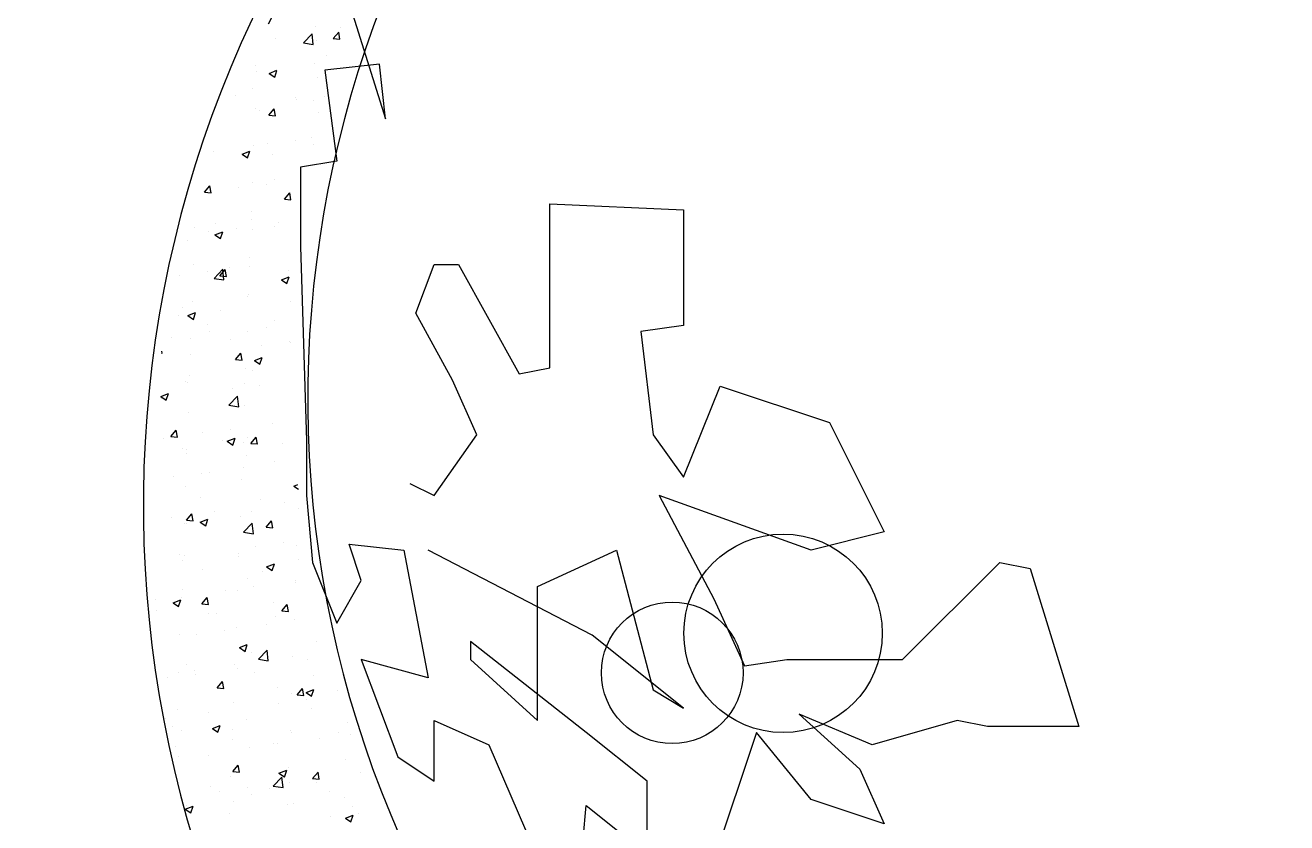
# Model space of a CAD drawing. Extents: x 652 to 897, y 187 to 370.
# Drawn here: x 833.839 to 834.377, y 229.021 to 229.362 of the extents above; entities that cross this region are included whole.
import ezdxf

# ---------------------------------------------------------------- set-up
doc = ezdxf.new("R2010")
doc.units = 0
doc.layers.get('0').update_dxf_attribs({"linetype": 'CONTINUOUS'})
doc.layers.add('40', color=3, linetype='CONTINUOUS')
doc.layers.add('ROAD', color=1, linetype='CONTINUOUS')

# ---------------------------------------------------------------- blocks, each defined once
blk = doc.blocks.new('WH34')
at = {"layer": '40', "color": 3}
for p, q in [((-242.37, 91.43), (-240.43, 93.46)), ((-240.15, 91.08), (-240.43, 93.46)), ((-239.6, 95.17), (-239.6, 95.17)), ((-235.66, 92.42), (-234.46, 93.86)), ((-234.17, 92.29), (-234.46, 93.86)), ((-234.13, 94.89), (-234.13, 94.89)), ((-248.71, 92.39), (-248.71, 92.39)), ((-242.37, 91.43), (-240.15, 91.08)), ((-239.38, 91.91), (-239.38, 91.91)), ((-235.66, 92.42), (-234.17, 92.29)), ((-237.3, 88.51), (-237.3, 88.51)), ((-253.09, 86.43), (-253.09, 86.43)), ((-252.89, 84.98), (-252.89, 84.98)), ((-250.06, 84.6), (-248.31, 85.28)), ((-248.82, 83.76), (-248.31, 85.27)), ((-239.91, 86.85), (-239.91, 86.85)), ((-250.06, 84.6), (-248.81, 83.76)), ((-239.16, 83.64), (-239.16, 83.64)), ((-257.59, 79.7), (-257.59, 79.7)), ((-253.74, 81.14), (-253.74, 81.14)), ((-237.62, 79.47), (-237.62, 79.47)), ((-253.2, 76.65), (-253.2, 76.65)), ((-250.12, 75.19), (-248.92, 76.62)), ((-248.63, 75.05), (-248.92, 76.62)), ((-244.25, 79.13), (-244.25, 79.13)), ((-243.88, 78.64), (-243.88, 78.64)), ((-240.21, 78.53), (-240.21, 78.53)), ((-252.32, 76.34), (-252.32, 76.34)), ((-250.12, 75.19), (-248.63, 75.06)), ((-238.98, 75.78), (-238.98, 75.78)), ((-253.5, 68.33), (-253.5, 68.33)), ((-250.46, 68.78), (-250.46, 68.78)), ((-244.2, 69.61), (-244.2, 69.61)), ((-240.52, 70.21), (-240.52, 70.21)), ((-240.2, 68.72), (-240.2, 68.72)), ((-262.57, 66.99), (-262.57, 66.99)), ((-256.14, 66.47), (-254.39, 67.15)), ((-256.14, 66.47), (-254.9, 65.64)), ((-254.9, 65.63), (-254.39, 67.14)), ((-254.77, 66.22), (-254.77, 66.22)), ((-249.22, 66.43), (-249.22, 66.43)), ((-253.8, 60.01), (-253.8, 60.01)), ((-250.77, 59.75), (-250.77, 59.75)), ((-248.78, 60.73), (-248.78, 60.73)), ((-264.59, 57.95), (-263.38, 59.39)), ((-264.59, 57.95), (-263.09, 57.82)), ((-263.09, 57.82), (-263.38, 59.38)), ((-263.36, 58.23), (-263.36, 58.23)), ((-257.03, 58.92), (-257.03, 58.92)), ((-246.65, 56.38), (-245.45, 57.82)), ((-245.16, 56.25), (-245.45, 57.82)), ((-246.65, 56.38), (-245.16, 56.25)), ((-254.11, 51.69), (-254.11, 51.69)), ((-254.09, 53.65), (-254.09, 53.65)), ((-247.88, 51.13), (-247.88, 51.13)), ((-266.74, 50.09), (-266.74, 50.09)), ((-263.61, 49.06), (-263.61, 49.06)), ((-262.22, 48.35), (-260.47, 49.02)), ((-262.22, 48.35), (-260.98, 47.51)), ((-262.17, 50.86), (-262.17, 50.86)), ((-260.98, 47.5), (-260.47, 49.02)), ((-257.35, 49.89), (-257.35, 49.89)), ((-253.82, 49.48), (-253.82, 49.48)), ((-248.82, 50.29), (-248.82, 50.29)), ((-268.4, 46.98), (-268.4, 46.98)), ((-254.41, 43.37), (-254.41, 43.37)), ((-267.04, 41.76), (-267.04, 41.76)), ((-263.93, 40.03), (-263.93, 40.03)), ((-262.43, 38.59), (-260.48, 40.62)), ((-261.12, 39.15), (-259.91, 40.58)), ((-260.2, 38.24), (-260.48, 40.61)), ((-259.62, 39.01), (-259.91, 40.58)), ((-259.06, 40.94), (-259.06, 40.94)), ((-254.46, 41.27), (-254.46, 41.27)), ((-245.72, 40.38), (-245.72, 40.38)), ((-270.19, 39.2), (-270.19, 39.2)), ((-262.43, 38.59), (-260.2, 38.24)), ((-261.12, 39.15), (-259.62, 39.01)), ((-247.3, 38.28), (-245.55, 38.95)), ((-247.3, 38.28), (-246.06, 37.44)), ((-246.06, 37.44), (-245.55, 38.95)), ((-254.85, 34.56), (-254.85, 34.56)), ((-254.72, 35.04), (-254.72, 35.04)), ((-269.43, 32.06), (-269.43, 32.06)), ((-267.34, 33.44), (-267.34, 33.44)), ((-261.04, 31.41), (-261.04, 31.41)), ((-245.25, 33.49), (-245.25, 33.49)), ((-270.5, 30.17), (-270.5, 30.17)), ((-268.31, 30.22), (-266.56, 30.89)), ((-268.31, 30.22), (-267.06, 29.38)), ((-267.06, 29.38), (-266.56, 30.89)), ((-248.86, 29.07), (-248.86, 29.07)), ((-263.93, 28.17), (-263.93, 28.17)), ((-263.44, 26.57), (-263.44, 26.57)), ((-255.02, 26.72), (-255.02, 26.72)), ((-250.59, 27.61), (-250.59, 27.61)), ((-272.01, 25.37), (-272.01, 25.37)), ((-267.65, 25.12), (-267.65, 25.12)), ((-258.66, 24.81), (-258.66, 24.81)), ((-251.82, 23.63), (-251.82, 23.63)), ((-245.57, 24.46), (-245.57, 24.46)), ((-245.32, 24.25), (-245.32, 24.25)), ((-274.24, 21.79), (-274.09, 21.78)), ((-274.09, 21.78), (-274.17, 22.23)), ((-267.61, 21.55), (-267.61, 21.55)), ((-257.65, 20.34), (-256.44, 21.78)), ((-257.65, 20.34), (-256.15, 20.21)), ((-256.15, 20.21), (-256.44, 21.77)), ((-253.38, 20.15), (-251.63, 20.82)), ((-253.38, 20.15), (-252.14, 19.31)), ((-252.14, 19.31), (-251.63, 20.82)), ((-255.32, 18.4), (-255.32, 18.4)), ((-253.89, 17.82), (-253.89, 17.82)), ((-268.91, 15.46), (-268.91, 15.46)), ((-268.47, 15.32), (-268.47, 15.32)), ((-267.95, 16.8), (-267.95, 16.8)), ((-255.56, 14.9), (-255.56, 14.9)), ((-252.14, 14.6), (-252.14, 14.6)), ((-274.39, 12.09), (-272.64, 12.76)), ((-274.39, 12.09), (-273.15, 11.25)), ((-274.19, 11.69), (-274.19, 11.69)), ((-273.15, 11.25), (-272.64, 12.76)), ((-259.11, 10.09), (-257.16, 12.12)), ((-258.4, 13.77), (-258.4, 13.77)), ((-256.89, 9.75), (-257.16, 12.12)), ((-259.11, 10.09), (-256.89, 9.75)), ((-255.63, 10.08), (-255.63, 10.08)), ((-268.26, 8.48), (-268.26, 8.48)), ((-249.25, 5.98), (-249.25, 5.98)), ((-272.11, 3.1), (-270.91, 4.54)), ((-272.11, 3.1), (-270.62, 2.97)), ((-270.62, 2.97), (-270.91, 4.54)), ((-264.98, 3.91), (-264.98, 3.91)), ((-258.72, 4.74), (-258.72, 4.74)), ((-254.92, 2.9), (-254.92, 2.9)), ((-254.18, 1.54), (-252.97, 2.97)), ((-252.69, 1.4), (-252.97, 2.97)), ((-273.78, 2.69), (-273.78, 2.69)), ((-269.5, 0.4), (-269.5, 0.4)), ((-268.56, 0.15), (-268.56, 0.15)), ((-260.43, 2.12), (-260.43, 2.12)), ((-259.47, 2.02), (-257.72, 2.69)), ((-259.47, 2.02), (-258.22, 1.18)), ((-258.22, 1.18), (-257.72, 2.69)), ((-255.93, 1.75), (-255.93, 1.75)), ((-254.18, 1.54), (-252.69, 1.41)), ((-247.08, 1.56), (-247.08, 1.56)), ((-268.5, -0.67), (-268.5, -0.67)), ((-255.16, -1.24), (-255.16, -1.24)), ((-248.93, -2.58), (-248.93, -2.58)), ((-265.3, -5.12), (-265.3, -5.12)), ((-263.51, -5.09), (-263.51, -5.09)), ((-255.83, -3.88), (-255.83, -3.88)), ((-271.55, -5.95), (-271.55, -5.95)), ((-268.86, -8.17), (-268.86, -8.17)), ((-256.24, -6.57), (-256.24, -6.57)), ((-244.54, -8.04), (-243.63, -7.69)), ((-244.54, -8.04), (-243.51, -8.74)), ((-265.4, -10.59), (-265.4, -10.59)), ((-252.06, -11.15), (-252.06, -11.15)), ((-262.4, -13.74), (-262.4, -13.74)), ((-253.96, -13.84), (-253.96, -13.84)), ((-246.62, -11.66), (-246.62, -11.66)), ((-243.56, -13.02), (-243.56, -13.02)), ((-271.87, -14.98), (-271.87, -14.98)), ((-269.17, -16.49), (-269.17, -16.49)), ((-268.64, -15.7), (-267.44, -14.26)), ((-268.64, -15.7), (-267.15, -15.83)), ((-268.54, -16.34), (-268.54, -16.34)), ((-267.15, -15.83), (-267.44, -14.27)), ((-265.55, -16.11), (-263.8, -15.43)), ((-265.55, -16.11), (-264.31, -16.94)), ((-264.31, -16.95), (-263.8, -15.44)), ((-256.54, -14.89), (-256.54, -14.89)), ((-255.8, -18.4), (-253.85, -16.37)), ((-253.57, -18.74), (-253.85, -16.37)), ((-250.71, -17.27), (-249.51, -15.83)), ((-249.22, -17.4), (-249.51, -15.83)), ((-255.8, -18.4), (-253.57, -18.74)), ((-250.71, -17.27), (-249.22, -17.4)), ((-253.19, -21.52), (-253.19, -21.52)), ((-246.93, -20.7), (-246.93, -20.7)), ((-243.86, -21.34), (-243.86, -21.34)), ((-270.27, -23.36), (-270.27, -23.36)), ((-269.47, -24.81), (-269.47, -24.81)), ((-268.98, -23.6), (-268.98, -23.6)), ((-256.93, -23.92), (-256.93, -23.92)), ((-256.84, -23.21), (-256.84, -23.21)), ((-243.58, -24.49), (-243.58, -24.49)), ((-265, -26.72), (-265, -26.72)), ((-251.65, -27.28), (-251.65, -27.28)), ((-250.63, -26.17), (-248.88, -25.5)), ((-250.63, -26.17), (-249.38, -27.01)), ((-249.38, -27.01), (-248.88, -25.5)), ((-255, -28.75), (-255, -28.75)), ((-253.51, -30.56), (-253.51, -30.56)), ((-244.16, -29.66), (-244.16, -29.66)), ((-244.04, -29.31), (-244.04, -29.31)), ((-275.56, -33.46), (-275.56, -33.46)), ((-271.63, -34.23), (-269.88, -33.56)), ((-270.39, -35.08), (-269.88, -33.57)), ((-269.78, -33.14), (-269.78, -33.14)), ((-269.58, -31.26), (-269.58, -31.26)), ((-265.17, -34.5), (-263.97, -33.07)), ((-263.68, -34.64), (-263.97, -33.07)), ((-259.77, -31.38), (-259.77, -31.38)), ((-257.15, -31.54), (-257.15, -31.54)), ((-275.25, -36.07), (-275.25, -36.07)), ((-271.63, -34.23), (-270.39, -35.07)), ((-265.17, -34.5), (-263.68, -34.64)), ((-263.59, -36.74), (-263.59, -36.74)), ((-261.9, -36.63), (-261.9, -36.63)), ((-249.01, -34.24), (-249.01, -34.24)), ((-247.24, -36.07), (-246.04, -34.64)), ((-247.24, -36.07), (-245.75, -36.2)), ((-245.75, -36.21), (-246.04, -34.64)), ((-250.62, -39.17), (-250.62, -39.17)), ((-248.55, -37.2), (-248.55, -37.2)), ((-244.47, -37.98), (-244.47, -37.98)), ((-270.08, -41.46), (-270.08, -41.46)), ((-266.35, -41.24), (-266.35, -41.24)), ((-260.09, -40.42), (-260.09, -40.42)), ((-257.45, -39.86), (-257.45, -39.86)), ((-256.71, -44.3), (-254.96, -43.63)), ((-256.71, -44.3), (-255.47, -45.14)), ((-255.47, -45.14), (-254.96, -43.63)), ((-252.48, -46.89), (-250.54, -44.86)), ((-250.26, -47.23), (-250.54, -44.86)), ((-239.46, -42.99), (-239.46, -42.99)), ((-268.62, -48), (-268.62, -48)), ((-254.04, -45.49), (-254.04, -45.49)), ((-252.48, -46.89), (-250.26, -47.23)), ((-244.77, -46.31), (-244.77, -46.31)), ((-241.41, -46.95), (-241.41, -46.95)), ((-270.38, -49.78), (-270.38, -49.78)), ((-266.77, -49.41), (-266.77, -49.41)), ((-266.66, -50.28), (-266.66, -50.28)), ((-257.76, -48.18), (-257.76, -48.18)), ((-257.2, -49.03), (-257.2, -49.03)), ((-253.42, -49.97), (-253.42, -49.97)), ((-240.08, -50.53), (-240.08, -50.53)), ((-272.92, -51.1), (-272.92, -51.1)), ((-261.7, -53.31), (-260.5, -51.87)), ((-261.7, -53.31), (-260.21, -53.44)), ((-261.5, -52.76), (-261.5, -52.76)), ((-260.21, -53.44), (-260.5, -51.88)), ((-248.15, -53.33), (-248.15, -53.33)), ((-243.77, -54.88), (-242.57, -53.44)), ((-242.28, -55.01), (-242.57, -53.44)), ((-241.79, -54.37), (-240.04, -53.69)), ((-240.55, -55.21), (-240.04, -53.7)), ((-258.06, -56.5), (-258.06, -56.5)), ((-245.08, -54.63), (-245.08, -54.63)), ((-243.77, -54.88), (-242.28, -55.01)), ((-241.79, -54.37), (-240.54, -55.2)), ((-241.72, -55.99), (-241.72, -55.99)), ((-234.81, -53.89), (-234.81, -53.89)), ((-270.69, -58.1), (-270.69, -58.1)), ((-263.77, -58.89), (-263.77, -58.89)), ((-247.98, -56.81), (-247.98, -56.81)), ((-240.49, -57.91), (-240.49, -57.91)), ((-273.24, -60.14), (-273.24, -60.14)), ((-271.74, -62.11), (-271.74, -62.11)), ((-262.79, -62.43), (-261.04, -61.76)), ((-261.55, -63.27), (-261.04, -61.76)), ((-255.07, -60.41), (-255.07, -60.41)), ((-232.54, -61.19), (-232.54, -61.19)), ((-269.65, -62.91), (-269.65, -62.91)), ((-262.79, -62.43), (-261.55, -63.27)), ((-258.4, -62.68), (-258.4, -62.68)), ((-258.36, -64.83), (-258.36, -64.83)), ((-245.38, -62.95), (-245.38, -62.95)), ((-245.05, -63.24), (-245.05, -63.24)), ((-238.83, -64.6), (-238.83, -64.6)), ((-234.5, -63.4), (-234.5, -63.4)), ((-231.71, -63.81), (-231.71, -63.81)), ((-270.99, -66.43), (-270.99, -66.43)), ((-254.56, -66.67), (-254.56, -66.67)), ((-249.08, -65.9), (-249.08, -65.9)), ((-248.3, -65.85), (-248.3, -65.85)), ((-270.35, -68.75), (-270.35, -68.75)), ((-263.66, -68.4), (-263.66, -68.4)), ((-258.24, -72.11), (-257.03, -70.68)), ((-256.74, -72.25), (-257.03, -70.68)), ((-232.85, -69.51), (-232.85, -69.51)), ((-258.67, -73.15), (-258.67, -73.15)), ((-258.24, -72.11), (-256.74, -72.25)), ((-249.17, -75.38), (-247.22, -73.35)), ((-247.87, -72.49), (-246.12, -71.82)), ((-247.87, -72.49), (-246.63, -73.33)), ((-246.95, -75.72), (-247.22, -73.35)), ((-246.63, -73.34), (-246.12, -71.83)), ((-245.68, -71.27), (-245.68, -71.27)), ((-240.3, -73.68), (-239.1, -72.25)), ((-238.81, -73.82), (-239.1, -72.25)), ((-229.62, -72.38), (-229.62, -72.38)), ((-263.26, -75.45), (-263.26, -75.45)), ((-254.88, -75.71), (-254.88, -75.71)), ((-249.92, -76.02), (-249.92, -76.02)), ((-249.17, -75.38), (-246.94, -75.72)), ((-245.41, -74.46), (-245.41, -74.46)), ((-240.3, -73.68), (-238.81, -73.81)), ((-239.53, -74.65), (-239.53, -74.65)), ((-261.14, -76.53), (-261.14, -76.53)), ((-257.99, -78.81), (-257.99, -78.81)), ((-254.11, -77.15), (-254.11, -77.15)), ((-236.57, -76.58), (-236.57, -76.58)), ((-233.15, -77.84), (-233.15, -77.84)), ((-268.88, -80.56), (-267.13, -79.89)), ((-268.88, -80.56), (-267.63, -81.4)), ((-268.69, -79.65), (-268.69, -79.65)), ((-267.63, -81.4), (-267.13, -79.89)), ((-258.97, -81.47), (-258.97, -81.47)), ((-245.99, -79.6), (-245.99, -79.6)), ((-244.65, -79.37), (-244.65, -79.37)), ((-232.95, -82.56), (-231.2, -81.89)), ((-231.71, -83.4), (-231.2, -81.89)), ((-231.3, -79.94), (-231.3, -79.94)), ((-229.94, -81.42), (-229.94, -81.42)), ((-236.2, -82.24), (-236.2, -82.24)), ((-232.95, -82.56), (-231.7, -83.4))]:
    blk.add_line(p, q, dxfattribs=at)
for points in [[(-232.14, 100.33), (-223.95, 74.42), (-225.32, 86.69), (-237.6, 85.33), (-234.87, 64.87), (-243.06, 63.51), (-243.06, 45.77), (-241.7, 2.12), (-241.7, -10.15), (-240.33, -25.16), (-234.87, -38.8), (-229.41, -29.25), (-232.14, -21.07), (-219.86, -22.43), (-214.4, -51.07), (-229.41, -46.98), (-221.22, -68.81), (-213.03, -74.26), (-213.03, -64.72), (-213.03, -60.62), (-200.75, -66.08), (-192.56, -85.18)], [(-218.49, -7.43), (-213.03, -10.15), (-203.48, 3.49), (-208.94, 15.76), (-217.13, 30.77), (-213.03, 41.68), (-207.57, 41.68), (-193.92, 17.13), (-187.1, 18.49), (-187.1, 41.68), (-187.1, 55.32), (-157.07, 53.96), (-157.07, 28.04), (-166.62, 26.68), (-163.89, 3.49), (-157.07, -6.06), (-148.88, 14.4), (-124.31, 6.22), (-112.02, -18.34), (-128.4, -22.43), (-162.53, -10.15), (-150.24, -33.34), (-143.42, -48.35), (-133.86, -46.98), (-127.04, -46.98), (-107.93, -46.98), (-86.09, -25.16), (-79.26, -26.52), (-68.34, -61.99), (-88.82, -61.99), (-95.64, -60.62), (-114.75, -66.08), (-131.13, -59.26), (-117.48, -71.54), (-112.02, -83.81), (-128.4, -78.36), (-140.69, -63.35), (-150.24, -92)], [(-180.27, -94.72), (-178.91, -79.72), (-165.26, -90.63), (-165.26, -74.26), (-178.91, -63.35), (-204.84, -42.89), (-204.84, -46.98), (-189.83, -60.62), (-189.83, -30.61), (-172.08, -22.43), (-163.89, -53.8), (-157.07, -57.9), (-177.54, -41.53), (-214.4, -22.43)]]:
    blk.add_lwpolyline(points, dxfattribs=at)
for centre, radius in [((-134.72, -41.08), 22.27), ((-159.6, -49.96), 15.89)]:
    blk.add_circle(centre, radius, dxfattribs=at)
for centre, radius, start, end in [((3.62, 18.35), 248.62, 147.5437, 215.7516), ((-28.96, -16.89), 248.31, 153.0525, 227.8925), ((-22.12, -12.48), 256.18, 227.4192, 337.2791), ((2.14, 11.64), 243.54, 214.674, 323.2562)]:
    blk.add_arc(centre, radius, start, end, dxfattribs=at)

msp = doc.modelspace()

# ---------------------------------------------------------------- hatches: boundary and pattern name
h = msp.add_hatch()
h.set_pattern_fill('EARTH', color=3, scale=0.08, style=0)
h.set_pattern_definition([(0, (621.5108, 27.919), (0.508, 0.508), [0.508, -0.508]), (0, (621.5108, 28.1095), (0.508, 0.508), [0.508, -0.508]), (0, (621.5108, 28.3), (0.508, 0.508), [0.508, -0.508]), (90, (621.5743, 28.3635), (-0.508, 0.508), [0.508, -0.508]), (90, (621.7648, 28.3635), (-0.508, 0.508), [0.508, -0.508]), (90, (621.9553, 28.3635), (-0.508, 0.508), [0.508, -0.508])])
edge = h.paths.add_edge_path()
edge.add_line((836.48172, 234.55135), (836.79496, 234.62684))
edge.add_spline(control_points=[(836.79496, 234.62684), (836.76202, 234.68681), (836.68795, 234.81663), (836.52906, 234.92848), (836.44613, 234.90947), (836.41295, 234.89468)], knot_values=[40.856232, 40.856232, 40.856232, 40.856232, 41.009437, 41.154868, 41.257831, 41.257831, 41.257831, 41.257831], degree=3, periodic=0)
edge.add_arc((836.36271, 234.8822), 0.05177, -133.9803, 13.942, ccw=False)
edge.add_spline(control_points=[(836.32676, 234.84495), (836.30747, 234.83264), (836.24151, 234.79103), (836.17014, 234.77127), (836.12199, 234.7569), (836.12062, 234.75649)], knot_values=[41.348854, 41.348854, 41.348854, 41.348854, 41.410523, 41.559495, 41.563888, 41.563888, 41.563888, 41.563888], degree=3, periodic=0)
edge.add_arc((836.08365, 234.79274), 0.05177, 256.7046, 315.5612, ccw=False)
edge.add_spline(control_points=[(836.07175, 234.74236), (836.06805, 234.74137), (836.06434, 234.74042), (836.06061, 234.73949)], knot_values=[41.616129, 41.616129, 41.616129, 41.616129, 41.627907, 41.627907, 41.627907, 41.627907], degree=3, periodic=0)
edge.add_spline(control_points=[(836.06061, 234.73949), (836.03509, 234.73316), (835.97173, 234.72165), (835.89095, 234.72938), (835.86713, 234.75111)], knot_values=[41.627907, 41.627907, 41.627907, 41.627907, 41.708468, 41.820399, 41.820399, 41.820399, 41.820399], degree=3, periodic=0)
edge.add_line((835.86713, 234.75111), (835.89725, 234.64144))
edge.add_line((835.89725, 234.64144), (835.89414, 234.58682))
edge.add_line((835.89414, 234.58682), (835.98068, 234.62121))
edge.add_arc((835.93105, 234.60647), 0.05177, 16.5438, 26.7812)
edge.add_arc((835.98631, 234.68077), 0.05177, 206.8119, 259.9413, ccw=False)
edge.add_line((835.9401, 234.65742), (836.03594, 234.69552))
edge.add_arc((835.98631, 234.68077), 0.05177, -100.0587, 16.5438, ccw=False)
edge.add_arc((835.93105, 234.60647), 0.05177, -40.9452, 26.7812, ccw=False)
edge.add_line((835.97015, 234.57255), (836.00364, 234.58586))
edge.add_arc((835.95401, 234.57112), 0.05177, -153.1881, 16.5438, ccw=False)
edge.add_line((835.90781, 234.54776), (835.92591, 234.55496))
edge.add_arc((835.93105, 234.60647), 0.05177, 223.0905, 264.3008, ccw=False)
edge.add_line((835.89324, 234.57111), (835.89011, 234.51613))
edge.add_line((835.89011, 234.51613), (835.91173, 234.52473))
edge.add_arc((835.8621, 234.50998), 0.05177, -61.0315, 16.5438, ccw=False)
edge.add_line((835.88718, 234.46469), (835.88684, 234.4588))
edge.add_line((835.88684, 234.4588), (835.89328, 234.43208))
edge.add_line((835.89328, 234.43208), (835.90758, 234.43777))
edge.add_arc((835.85795, 234.42302), 0.05177, -20.5385, 16.5438, ccw=False)
edge.add_line((835.90643, 234.40486), (835.93725, 234.41712))
edge.add_arc((835.88763, 234.40237), 0.05177, -62.5243, 16.5438, ccw=False)
edge.add_line((835.91151, 234.35644), (835.91561, 234.33943))
edge.add_line((835.91561, 234.33943), (835.96821, 234.36034))
edge.add_arc((835.91858, 234.3456), 0.05177, -59.9923, 16.5438, ccw=False)
edge.add_arc((835.9147, 234.29192), 0.03106, 3.509, 16.5444, ccw=False)
edge.add_line((835.9457, 234.29382), (836.02731, 234.32626))
edge.add_arc((835.97768, 234.31152), 0.05177, -39.5723, 16.5438, ccw=False)
edge.add_line((836.01759, 234.27854), (836.05232, 234.29234))
edge.add_arc((836.08067, 234.30504), 0.03106, 204.1146, 206.8119)
edge.add_line((836.05295, 234.29102), (836.11045, 234.31388))
edge.add_arc((836.08067, 234.30504), 0.03106, -99.7591, 16.5438, ccw=False)
edge.add_arc((836.04531, 234.28208), 0.03106, 244.2775, 345.7304, ccw=False)
edge.add_arc((836.0164, 234.28106), 0.03106, 218.3587, 299.7814, ccw=False)
edge.add_arc((835.97768, 234.31152), 0.05177, 227.4755, 286.0973, ccw=False)
edge.add_line((835.94269, 234.27336), (835.93827, 234.27161))
edge.add_arc((835.9085, 234.26276), 0.03106, -22.3927, 16.5438, ccw=False)
edge.add_arc((835.88603, 234.24316), 0.05177, 5.9307, 8.6292, ccw=False)
edge.add_line((835.93753, 234.24851), (835.9673, 234.12499))
edge.add_line((835.9673, 234.12499), (835.99783, 234.13712))
edge.add_arc((835.9482, 234.12238), 0.05177, 5.5744, 16.5438, ccw=False)
edge.add_line((835.99973, 234.12741), (836.02674, 234.13815))
edge.add_arc((835.97711, 234.12341), 0.05177, -86.656, 16.5438, ccw=False)
edge.add_line((835.98013, 234.07172), (835.99872, 233.9946))
edge.add_line((835.99872, 233.9946), (836.03256, 234.00805))
edge.add_arc((836.06666, 234.047), 0.05177, 206.8119, 228.7983, ccw=False)
edge.add_line((836.02045, 234.02365), (836.11629, 234.06174))
edge.add_arc((836.06666, 234.047), 0.05177, -103.3521, 16.5438, ccw=False)
edge.add_arc((836.00315, 234.00135), 0.05177, 277.0243, 354.7751, ccw=False)
edge.add_line((836.00948, 233.94996), (836.02048, 233.90433))
edge.add_line((836.02048, 233.90433), (836.10618, 233.9384))
edge.add_arc((836.05656, 233.92366), 0.05177, -126.3556, 16.5438, ccw=False)
edge.add_line((836.02587, 233.88197), (836.22354, 233.06179))
edge.add_line((836.22354, 233.06179), (836.80684, 233.20237))
edge.add_line((836.80684, 233.20237), (836.48172, 234.55135))
h.paths.add_polyline_path([(837.76963, 235.11433, -0.110627), (837.75715, 235.12628), (837.76143, 235.1286, -0.05611), (837.75574, 235.13537), (837.76354, 235.13961), (837.74329, 235.22364, -0.23243), (837.70842, 235.224, -0.465286), (837.64821, 235.22976, -0.17384), (837.6268, 235.24569), (837.64014, 235.25293, -0.334406), (837.59528, 235.26873), (837.66449, 235.30629, -0.334406), (837.65329, 235.26006), (837.69602, 235.28325, -0.167607), (837.69796, 235.25755), (837.71704, 235.2679, -0.103389), (837.72028, 235.25205), (837.73457, 235.25981), (837.71727, 235.33158, -0.018764), (837.71554, 235.33399), (837.71656, 235.33454), (837.70049, 235.4012, -0.591051), (837.63147, 235.39541), (837.69374, 235.42921), (837.68658, 235.45892), (836.06061, 235.06703, -0.82009), (835.9619, 235.04324), (835.87054, 235.02123, -0.26866), (835.82326, 234.99986, -0.121109), (835.80249, 234.98644), (835.80723, 234.9692), (835.86607, 234.88601), (835.86279, 234.88471, -0.304721), (835.84557, 234.82959), (835.89725, 234.64144), (835.89414, 234.58682), (835.98068, 234.62121, 0.044699), (835.97727, 234.6298, -0.236065), (835.9401, 234.65742), (836.03594, 234.69552, -0.557751), (835.97727, 234.6298, -0.304426), (835.97015, 234.57255), (836.00364, 234.58586, -0.914181), (835.90781, 234.54776), (835.92591, 234.55496, -0.181777), (835.89324, 234.57111), (835.89011, 234.51613), (835.91173, 234.52473, -0.352034), (835.88718, 234.46469), (835.88684, 234.4588), (835.89328, 234.43208), (835.90758, 234.43777, -0.163229), (835.90643, 234.40486), (835.93725, 234.41712, -0.359372), (835.91151, 234.35644), (835.91561, 234.33943), (835.96821, 234.36034, -0.346946), (835.94448, 234.30077, -0.056939), (835.9457, 234.29382), (836.02731, 234.32626, -0.249866), (836.01759, 234.27854), (836.04617, 234.2899, -0.081374), (836.04744, 234.27994), (836.05778, 234.28405, -0.068611), (836.05295, 234.29102), (836.11045, 234.31388, -0.556038), (836.07541, 234.27442, -0.474049), (836.03182, 234.2541, -0.371016), (835.99204, 234.26178, -0.261514), (835.94269, 234.27336), (835.93827, 234.27161, -0.171546), (835.93722, 234.25093, -0.011775), (835.93753, 234.24851), (835.9673, 234.12499), (835.99783, 234.13712, -0.047899), (835.99973, 234.12741), (836.02674, 234.13815, -0.483418), (835.98013, 234.07172), (835.99872, 233.9946), (836.03256, 234.00805, -0.096229), (836.02045, 234.02365), (836.11629, 234.06174, -0.576744), (836.0547, 233.99663, -0.352896), (836.00948, 233.94996), (836.02048, 233.90433), (836.10618, 233.9384, -0.71923), (836.02587, 233.88197), (836.22354, 233.06179), (836.80684, 233.20237), (836.48172, 234.55135), (837.82717, 234.87562)])
h.paths.add_polyline_path([(836.94742, 232.61908), (836.36413, 232.47849), (836.69506, 231.10541), (835.31845, 230.77363), (835.45903, 230.19033), (837.39071, 230.65589, 0.00061), (837.40527, 230.71941)])
h.paths.add_polyline_path([(833.53029, 229.72548), (834.87573, 230.04975), (834.73515, 230.63305), (832.8064, 230.16819), (833.27211, 228.23592), (833.85541, 228.3765)])
h.paths.add_polyline_path([(833.99599, 227.7932), (833.41269, 227.65262), (833.74363, 226.27954), (832.36702, 225.94776), (832.5076, 225.36446), (834.46751, 225.83682)])
h.paths.add_polyline_path([(830.57885, 224.8996), (831.9243, 225.22387), (831.78372, 225.80717), (829.85497, 225.34232), (830.32068, 223.41004), (830.90398, 223.55063)])

# ---------------------------------------------------------------- linework, layer by layer
at = {"layer": 'ROAD'}
msp.add_arc((811.35223, 236.65663), 26.72099, 287.246082, 358.724353, dxfattribs=at)

# ---------------------------------------------------------------- block references
at = {"color": 82, "xscale": 0.001900799721397561, "yscale": 0.001900800016443327, "zscale": 0.0019008}
msp.add_blockref('WH34', (834.41832, 229.1804), dxfattribs=at)

doc.saveas('drawing.dxf')
